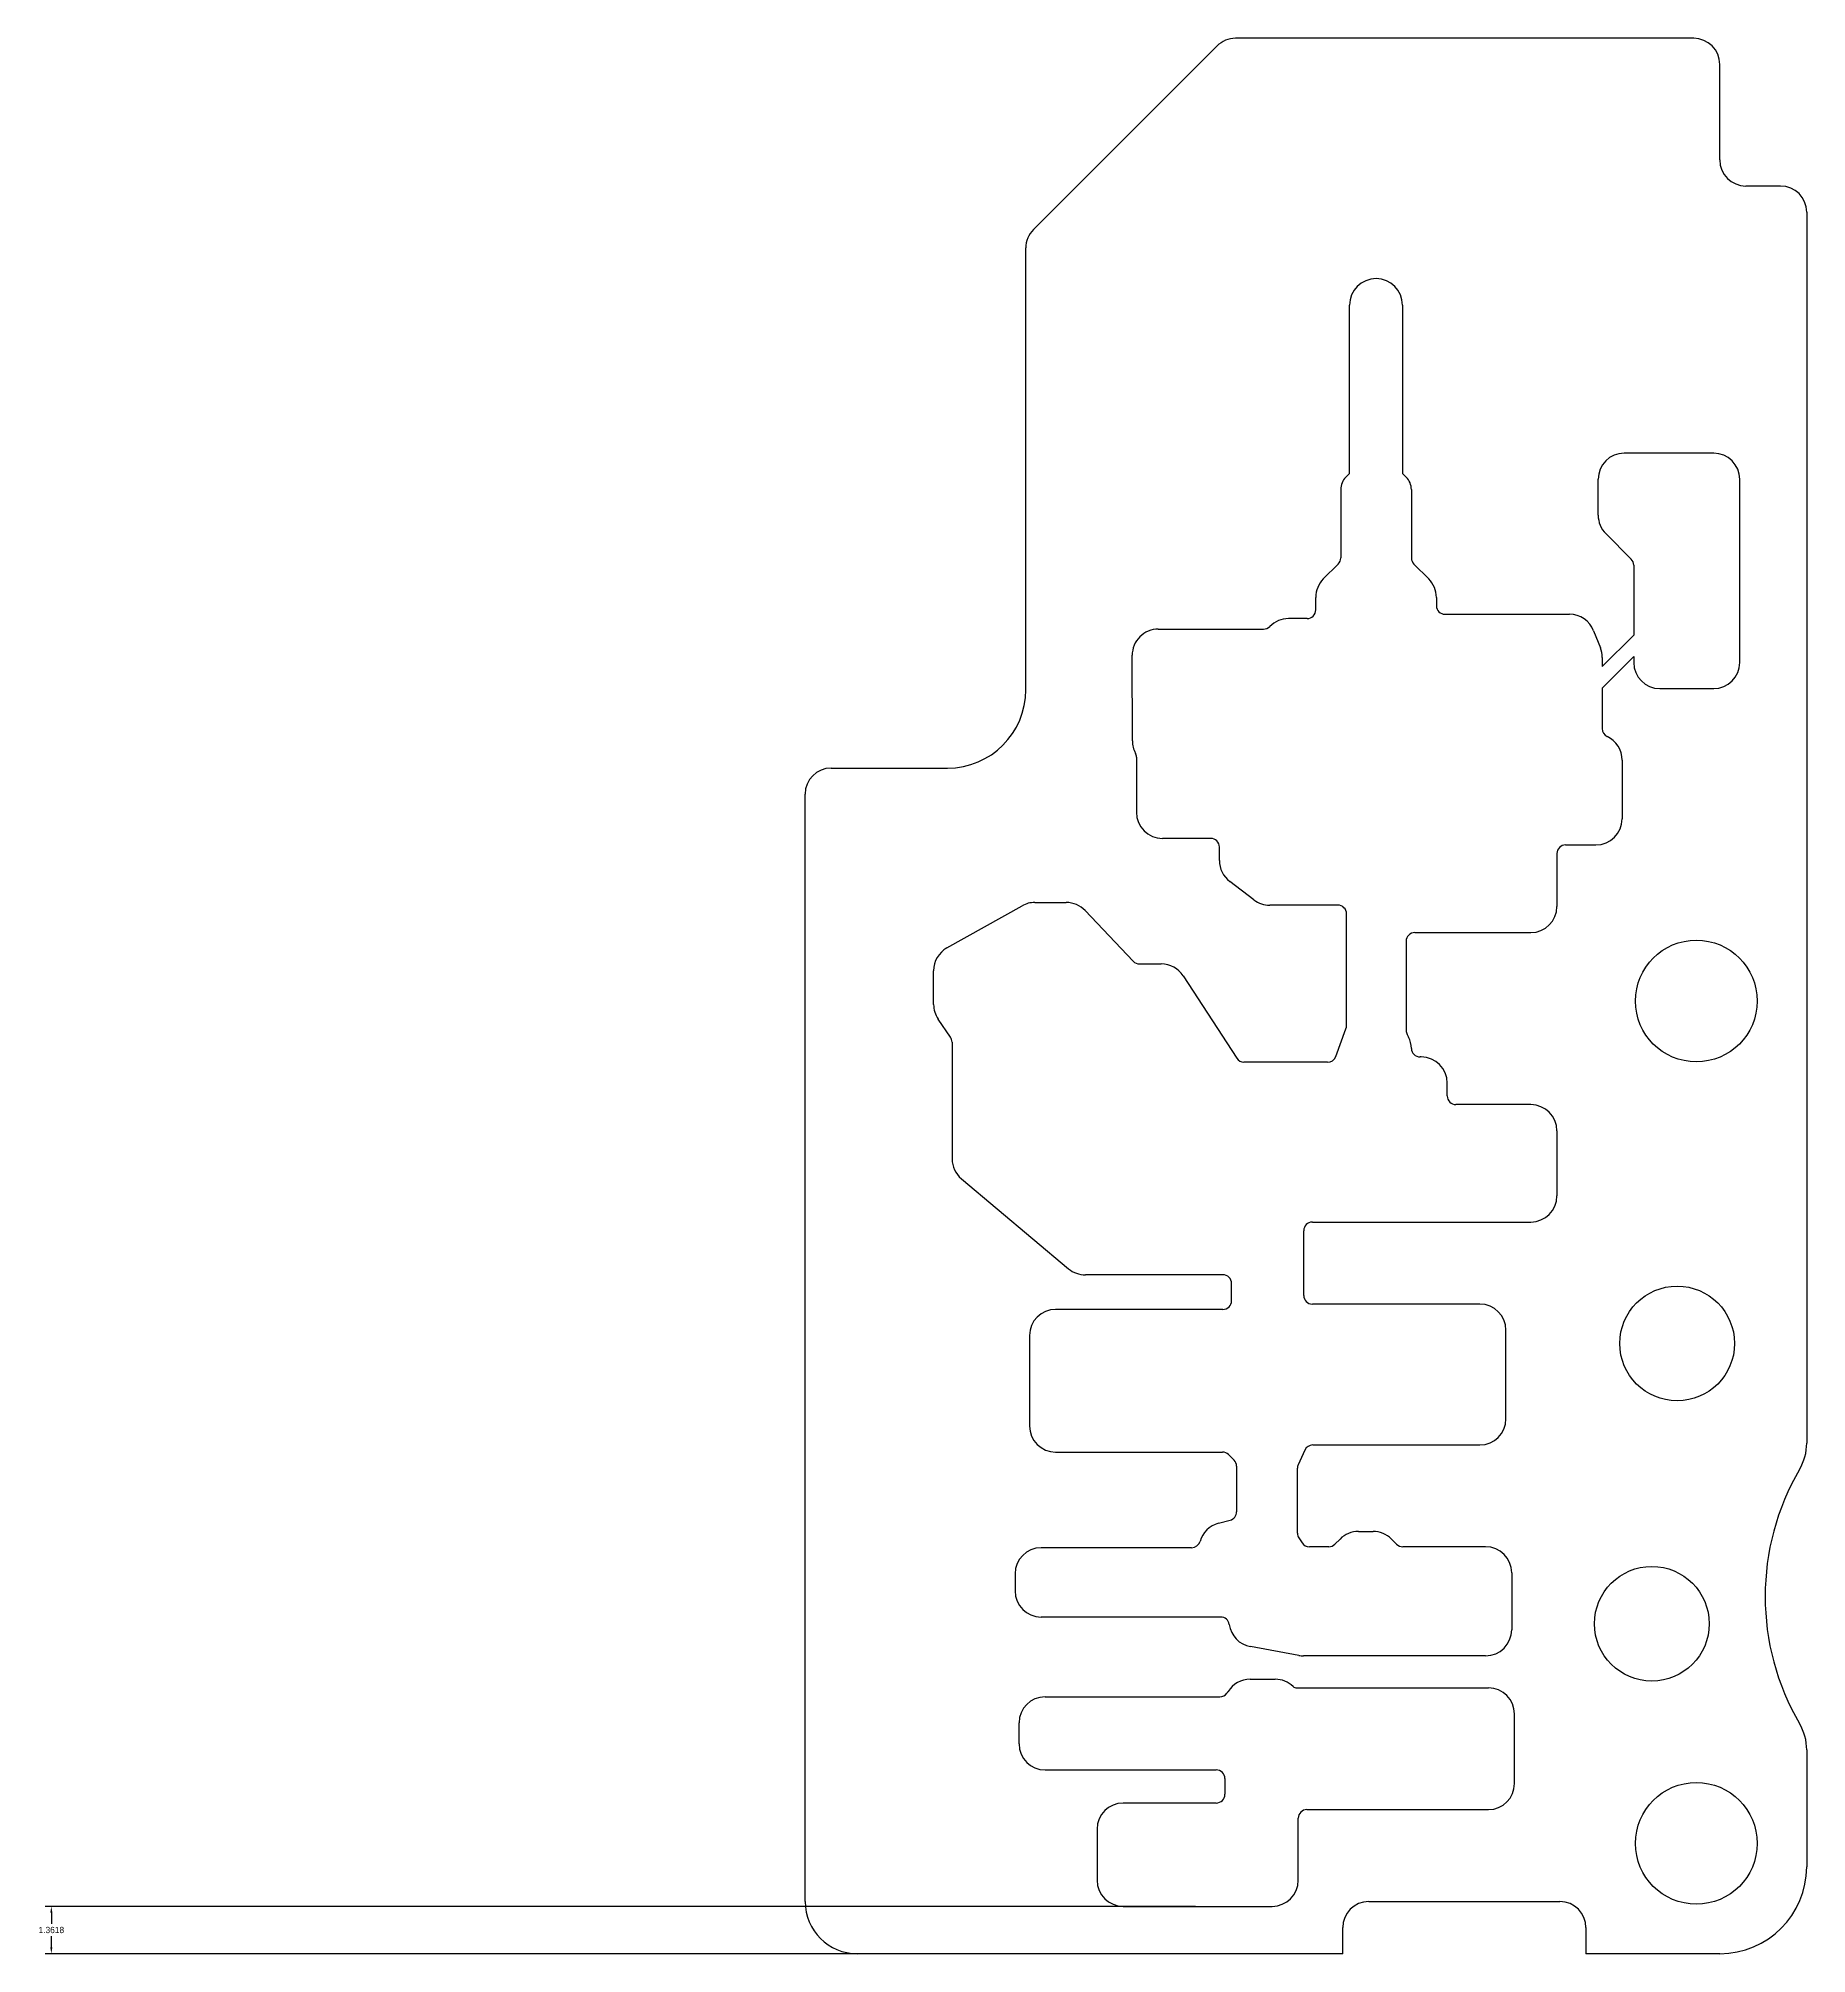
# Model space of a CAD drawing. Header units: millimetres. Extents: x -5.4 to 45.4, y -32.9 to 22.2.
import ezdxf

# ---------------------------------------------------------------- set-up
doc = ezdxf.new("R2010")
doc.units = ezdxf.units.MM
doc.layers.add('AM_5', color=3, linetype='Continuous', lineweight=15)
doc.dimstyles.new('Standard$0', dxfattribs={"dimtxt": 0.18, "dimasz": 0.18, "dimexe": 0.18, "dimexo": 0.0625, "dimgap": 0.09, "dimtad": 0, "dimtih": 1, "dimtoh": 1, "dimdec": 4, "dimzin": 0, "dimdsep": 46, "dimtxsty": 'Standard', "dimcen": 0.09, "dimadec": 0, "dimazin": 0, "dimtfac": 1, "dimtdec": 4, "dimtofl": 0, "dimtmove": 0, "dimatfit": 3, "dimfxl": 1, "dimtolj": 1, "dimtzin": 0, "dimarcsym": 0})

# ---------------------------------------------------------------- blocks, each defined once
blk = doc.blocks.new('*D9')
at = {"layer": 'AM_5', "color": 0, "lineweight": -2, "transparency": 16777216}
for p, q in [((27.862, -31.528), (-5.237, -31.528)), ((-5.057, -31.708), (-5.057, -32.029)), ((-5.057, -32.709), (-5.057, -32.389)), ((27.944, -32.889), (-5.237, -32.889))]:
    blk.add_line(p, q, dxfattribs=at)
at = {"layer": 'AM_5', "color": 0, "transparency": 16777216}
for points in [[(-5.087, -31.708), (-5.027, -31.708), (-5.057, -31.528)], [(-5.087, -32.709), (-5.027, -32.709), (-5.057, -32.889)]]:
    blk.add_solid(points, dxfattribs=at)
at = {"layer": 'Defpoints', "color": 0, "transparency": 16777216}
for p in [(27.925, -31.528), (-5.057, -32.889), (28.006, -32.889)]:
    blk.add_point(p, dxfattribs=at)
at = {"layer": 'AM_5', "color": 0, "transparency": 16777216, "insert": (-5.057, -32.209), "char_height": 0.18, "attachment_point": 5}
blk.add_mtext('\\A1;1.3618', dxfattribs=at)

msp = doc.modelspace()

# ---------------------------------------------------------------- linework, layer by layer
at = {"color": 7, "linetype": 'Continuous'}
for p, q in [((42.19757, 22.22128), (29.01246, 22.22128)), ((28.48213, 22.00161), (23.19986, 16.71934)), ((42.94757, 18.72128), (42.94757, 21.47128)), ((44.69757, 17.97128), (43.69757, 17.97128)), ((45.44757, 17.22128), (45.44757, -18.19806)), ((22.98019, 3.47344), (22.98019, 16.18901)), ((32.29457, 9.70123), (32.29457, 14.54481)), ((33.81857, 14.54481), (33.81857, 9.70123)), ((42.77138, 10.2839), (40.19797, 10.2839)), ((32.18702, 9.59367), (32.29457, 9.70123)), ((33.81857, 9.70123), (33.92612, 9.59367)), ((39.44797, 8.4995), (39.44797, 9.5339)), ((43.52138, 4.26252), (43.52138, 9.5339)), ((32.04057, 9.24012), (32.04057, 7.26902)), ((34.07257, 9.24012), (34.07257, 7.26902)), ((40.39762, 7.2392), (39.66764, 7.96917)), ((31.54026, 6.66516), (31.96735, 7.09224)), ((34.14579, 7.09224), (34.57325, 6.66478)), ((40.47084, 7.06242), (40.47084, 5.05251)), ((31.32059, 5.77547), (31.32059, 6.13483)), ((34.79292, 6.13445), (34.79292, 5.89799)), ((31.07059, 5.52547), (30.53846, 5.52547)), ((35.04292, 5.64799), (38.62015, 5.64799)), ((26.79106, 5.22146), (29.82041, 5.22146)), ((39.31822, 5.17221), (39.51086, 4.6818)), ((40.47084, 5.05251), (39.56279, 4.14446)), ((26.04675, 2.0031), (26.04106, 4.46973)), ((39.56279, 3.5222), (40.47084, 4.43025)), ((40.47084, 4.43025), (40.47084, 4.26252)), ((39.56279, 4.40758), (39.56279, 4.14446)), ((39.56279, 3.5222), (39.56279, 2.35821)), ((41.22084, 3.51252), (42.77138, 3.51252)), ((17.38019, 1.22344), (20.73019, 1.22344)), ((26.16345, 1.53429), (26.16345, -0.04913)), ((40.13556, 1.45407), (40.13556, -0.23582)), ((16.63019, -31.38949), (16.63019, 0.47344)), ((28.30138, -0.79913), (26.91345, -0.79913)), ((28.55138, -1.43928), (28.55138, -1.04913)), ((38.51104, -0.98582), (39.38556, -0.98582)), ((38.26104, -1.23582), (38.26104, -2.75805)), ((29.54393, -2.56624), (28.84724, -2.03616)), ((20.71054, -3.95231), (22.87427, -2.739)), ((23.2411, -2.64317), (24.14548, -2.64317)), ((31.95772, -2.71937), (29.99807, -2.71937)), ((24.68976, -2.87717), (26.07084, -4.33395)), ((32.20772, -6.19169), (32.20772, -2.96937)), ((33.92283, -3.75805), (33.92283, -6.32702)), ((34.17283, -3.50805), (37.51104, -3.50805)), ((20.32737, -5.57538), (20.32737, -4.60648)), ((26.25259, -4.41195), (26.87751, -4.41114)), ((27.50773, -4.75304), (29.04709, -7.1266)), ((20.81445, -6.52252), (20.45717, -5.99711)), ((31.89798, -7.077), (32.1923, -6.27812)), ((33.95094, -6.44219), (33.98982, -6.51708)), ((20.85772, -6.6631), (20.85772, -10.01849)), ((34.35697, -7.08817), (34.32385, -7.08817)), ((31.66339, -7.24057), (29.25684, -7.24057)), ((35.10697, -8.20977), (35.10697, -7.83817)), ((37.50977, -8.45977), (35.35697, -8.45977)), ((38.25977, -9.20977), (38.25977, -11.08797)), ((21.12572, -10.5931), (24.21081, -13.18104)), ((30.97479, -13.94751), (30.97479, -12.08797)), ((31.22479, -11.83797), (37.50977, -11.83797)), ((28.64958, -13.35644), (24.69282, -13.35644)), ((28.89958, -14.10211), (28.89958, -13.60644)), ((36.04457, -14.19751), (31.22479, -14.19751)), ((28.64958, -14.35211), (23.83683, -14.35211)), ((23.08683, -15.10211), (23.08683, -17.70653)), ((36.79457, -17.50288), (36.79457, -14.94751)), ((23.83683, -18.45653), (28.63859, -18.45653)), ((28.97243, -18.68694), (28.81544, -18.52982)), ((31.00892, -18.39957), (30.81855, -18.81907)), ((31.23657, -18.25288), (36.04457, -18.25288)), ((29.04558, -18.86365), (29.04558, -20.17421)), ((30.79639, -20.78996), (30.7962, -18.92241)), ((28.52012, -20.50659), (28.86012, -20.41573)), ((30.83838, -20.92861), (30.93166, -21.06852)), ((32.55241, -20.73915), (32.97071, -20.73915)), ((27.75141, -21.20931), (23.4208, -21.20931)), ((31.69749, -21.17985), (31.13967, -21.17985)), ((31.87427, -21.10663), (32.02208, -20.95882)), ((33.50104, -20.95882), (33.64885, -21.10663)), ((36.2103, -21.17985), (33.82563, -21.17985)), ((22.6708, -21.95931), (22.6708, -22.45323)), ((36.9603, -21.92985), (36.9603, -23.56827)), ((28.58637, -23.20323), (23.4208, -23.20323)), ((30.83362, -24.30619), (29.44276, -24.05346)), ((36.2103, -24.31827), (30.9677, -24.31827)), ((29.43824, -24.99222), (30.15509, -24.99222)), ((30.77758, -25.24222), (36.29057, -25.24222)), ((23.53558, -25.49891), (28.56427, -25.49891)), ((28.7666, -25.39576), (28.78869, -25.36532)), ((22.78558, -26.85349), (22.78558, -26.24891)), ((37.04057, -27.99167), (37.04057, -25.99222)), ((45.44757, -27.02629), (45.44757, -30.38949)), ((23.53558, -27.60349), (28.45937, -27.60349)), ((28.70937, -27.85349), (28.70937, -28.30396)), ((28.45937, -28.55396), (25.78188, -28.55396)), ((30.818, -30.77765), (30.818, -28.99167)), ((31.068, -28.74167), (36.29057, -28.74167)), ((25.03188, -29.30396), (25.03188, -30.77765)), ((32.84757, -31.38949), (38.34757, -31.38949)), ((25.78188, -31.52765), (30.068, -31.52765)), ((32.09757, -32.88949), (32.09757, -32.13949)), ((39.09757, -32.13949), (39.09757, -32.88949)), ((32.09757, -32.88949), (18.13019, -32.88949)), ((42.94757, -32.88949), (39.09757, -32.88949))]:
    msp.add_line(p, q, dxfattribs=at)
for centre, radius in [((42.27233, -5.47825), 1.75), ((41.72052, -15.33174), 1.65), ((40.99205, -23.3965), 1.65), ((42.27233, -29.71475), 1.75)]:
    msp.add_circle(centre, radius, dxfattribs=at)
for centre, radius, start, end in [((29.01246, 21.47128), 0.75, 90, 135), ((42.19757, 21.47128), 0.75, 0, 90), ((43.69757, 18.72128), 0.75, 180, 270), ((44.69757, 17.22128), 0.75, 0, 90), ((23.73019, 16.18901), 0.75, 135, 180), ((33.05657, 14.54481), 0.762, 0, 180), ((40.19797, 9.5339), 0.75, 90, 180), ((42.77138, 9.5339), 0.75, 0, 90), ((32.54057, 9.24012), 0.5, 135, 180), ((33.57257, 9.24012), 0.5, 0, 45), ((40.19797, 8.4995), 0.75, 180, 225), ((31.79057, 7.26902), 0.25, 315, 0), ((34.32257, 7.26902), 0.25, 180, 225), ((40.22084, 7.06242), 0.25, 0, 45), ((32.07059, 6.13483), 0.75, 135, 180), ((34.04292, 6.13445), 0.75, 0, 45), ((30.53846, 4.77547), 0.75, 90, 135.893764), ((31.07059, 5.77547), 0.25, 270, 0), ((35.04292, 5.89799), 0.25, 180, 270), ((38.62015, 4.89799), 0.75, 21.445741, 90), ((26.79106, 4.47146), 0.75, 90, 180.132177), ((29.82041, 5.47146), 0.25, 270.000001, 315.893763), ((38.81279, 4.40758), 0.75, 359.999996, 21.445737), ((41.22084, 4.26252), 0.75, 180, 270), ((42.77138, 4.26252), 0.75, 270, 0), ((20.73019, 3.47344), 2.25, 270, 0), ((39.81279, 2.35821), 0.25, 180, 244.708103), ((26.79675, 2.0031), 0.75, 180.000027, 207.957195), ((39.38556, 1.45407), 0.75, 0, 64.708103), ((17.38019, 0.47344), 0.75, 90, 180), ((25.91345, 1.53429), 0.25, 359.999997, 27.957197), ((26.91345, -0.04913), 0.75, 180, 270), ((39.38556, -0.23582), 0.75, 270, 0), ((28.30138, -1.04913), 0.25, 0, 90), ((38.51104, -1.23582), 0.25, 90, 180), ((29.30138, -1.43928), 0.75, 180, 232.733598), ((23.2411, -3.39317), 0.75, 90, 119.281427), ((24.14548, -3.39317), 0.75, 43.47207, 90), ((29.99807, -1.96937), 0.75, 232.733598, 270), ((31.95772, -2.96937), 0.25, 0, 90), ((37.51104, -2.75805), 0.75, 270, 0), ((34.17283, -3.75805), 0.25, 90, 180), ((21.07737, -4.60648), 0.75, 119.281427, 180), ((26.25227, -4.16195), 0.25, 223.47207, 270.073708), ((26.87848, -5.16114), 0.75, 32.965203, 90.073708), ((21.07737, -5.57538), 0.75, 180, 214.215702), ((20.60772, -6.6631), 0.25, 0, 34.215702), ((31.95772, -6.19169), 0.25, 339.775141, 0), ((34.17283, -6.32702), 0.25, 180, 207.432092), ((33.32415, -6.86261), 0.75, 1.400142, 27.432092), ((29.25684, -6.99057), 0.25, 212.965203, 270), ((31.66339, -6.99057), 0.25, 270, 339.775141), ((34.32385, -6.83817), 0.25, 181.400142, 270), ((34.35697, -7.83817), 0.75, 0, 90), ((35.35697, -8.20977), 0.25, 180, 270), ((37.50977, -9.20977), 0.75, 0, 90), ((21.60772, -10.01849), 0.75, 180, 230.008287), ((37.50977, -11.08797), 0.75, 270, 0), ((31.22479, -12.08797), 0.25, 90, 180), ((24.69282, -12.60644), 0.75, 230.008287, 270), ((28.64958, -13.60644), 0.25, 0, 90), ((28.64958, -14.10211), 0.25, 270, 0), ((31.22479, -13.94751), 0.25, 180, 270), ((36.04457, -14.94751), 0.75, 0, 90), ((23.83683, -15.10211), 0.75, 90, 180), ((36.04457, -17.50288), 0.75, 270, 0), ((23.83683, -17.70653), 0.75, 180, 270), ((28.63859, -18.70653), 0.25, 44.976869, 90), ((28.79558, -18.86365), 0.25, 0, 44.976869), ((31.23657, -18.50288), 0.25, 90, 155.591194), ((43.94757, -18.19806), 1.5, 329.703782, 359.999988), ((31.0462, -18.92238), 0.25, 155.591194, 180.005845), ((51.50257, -22.61217), 7.25, 149.703783, 210.296217), ((28.79558, -20.17421), 0.25, 284.96138, 0), ((28.71374, -21.23117), 0.75, 104.961381, 164.225358), ((31.04639, -20.78993), 0.25, 180.005845, 213.690068), ((32.55241, -21.48915), 0.75, 90, 135), ((32.97071, -21.48915), 0.75, 45, 90), ((23.4208, -21.95931), 0.75, 90, 180), ((27.75141, -20.95931), 0.25, 270, 344.225358), ((31.13967, -20.92985), 0.25, 213.690068, 270), ((31.69749, -20.92985), 0.25, 270, 315), ((33.82563, -20.92985), 0.25, 225, 270), ((36.2103, -21.92985), 0.75, 0, 90), ((23.4208, -22.45323), 0.75, 180, 270), ((28.58637, -23.45323), 0.25, 7.914196, 90), ((29.57685, -23.31554), 0.75, 187.914196, 259.701232), ((36.2103, -23.56827), 0.75, 270, 0), ((30.9677, -23.56827), 0.75, 259.701231, 270), ((28.58637, -25.21847), 0.25, 324.027627, 328.415561), ((29.43824, -25.74222), 0.75, 89.999999, 148.415562), ((30.15509, -25.74222), 0.75, 46.238257, 90), ((30.77758, -25.09222), 0.15, 226.238262, 270.000006), ((36.29057, -25.99222), 0.75, 360, 90), ((23.53558, -26.24891), 0.75, 90, 180), ((28.56427, -25.24891), 0.25, 270, 324.027613), ((43.94757, -27.02629), 1.5, 360, 30.296218), ((23.53558, -26.85349), 0.75, 180, 270), ((28.45937, -27.85349), 0.25, 0, 90), ((36.29057, -27.99167), 0.75, 270, 0), ((25.78188, -29.30396), 0.75, 90, 180), ((28.45937, -28.30396), 0.25, 270, 0), ((31.068, -28.99167), 0.25, 90, 180), ((25.78188, -30.77765), 0.75, 180, 270), ((30.068, -30.77765), 0.75, 270, 0), ((42.94757, -30.38949), 2.5, 270, 0), ((18.13019, -31.38949), 1.5, 180, 270), ((32.84757, -32.13949), 0.75, 90, 180), ((38.34757, -32.13949), 0.75, 0, 90)]:
    msp.add_arc(centre, radius, start, end, dxfattribs=at)

# ---------------------------------------------------------------- dimensions: what is measured, and where the dimension line sits
at = {"layer": 'AM_5'}
dim = msp.add_linear_dim(base=(-5.05744, -32.88949), p1=(27.92494, -31.52765), p2=(28.00648, -32.88949), angle=90, dimstyle='Standard$0', override={"dimscale": 1}, dxfattribs=at)
dim.commit()
dim.dimension.update_dxf_attribs({"geometry": '*D9', "text_midpoint": (-5.05744, -32.20857)})

doc.saveas('drawing.dxf')
